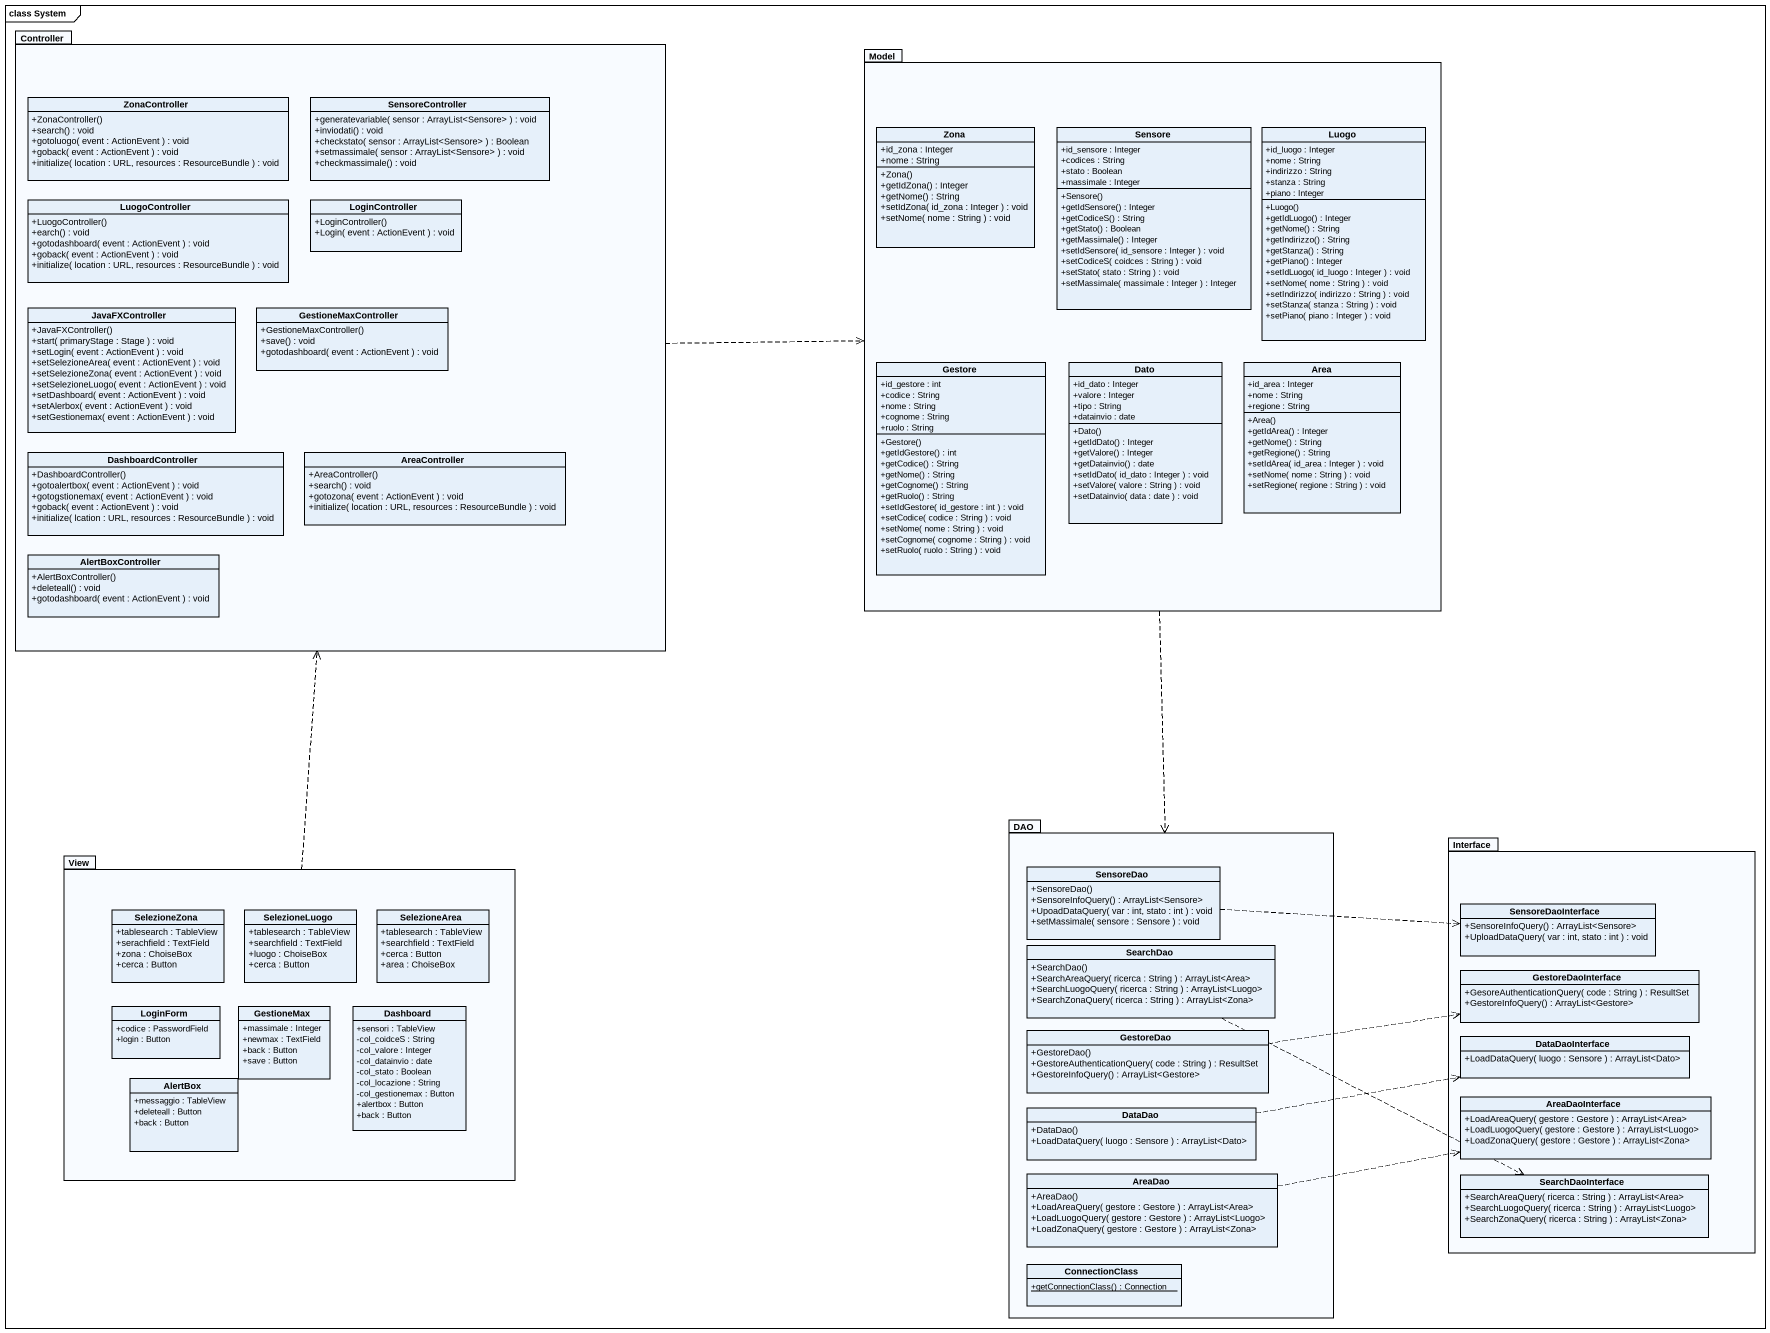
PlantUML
@startuml
mainframe class System
hide circle
hide empty members
skinparam classAttributeIconSize 0
package Controller {
  class ZonaController {
    +ZonaController()
    +search() : void
    +gotoluogo( event : ActionEvent ) : void
    +goback( event : ActionEvent ) : void
    +initialize( location : URL, resources : ResourceBundle ) : void
  }
  class SensoreController {
    +generatevariable( sensor : ArrayList<Sensore> ) : void
    +inviodati() : void
    +checkstato( sensor : ArrayList<Sensore> ) : Boolean
    +setmassimale( sensor : ArrayList<Sensore> ) : void
    +checkmassimale() : void
  }
  class LuogoController {
    +LuogoController()
    +earch() : void
    +gotodashboard( event : ActionEvent ) : void
    +goback( event : ActionEvent ) : void
    +initialize( location : URL, resources : ResourceBundle ) : void
  }
  class LoginController {
    +LoginController()
    +Login( event : ActionEvent ) : void
  }
  class JavaFXController {
    +JavaFXController()
    +start( primaryStage : Stage ) : void
    +setLogin( event : ActionEvent ) : void
    +setSelezioneArea( event : ActionEvent ) : void
    +setSelezioneZona( event : ActionEvent ) : void
    +setSelezioneLuogo( event : ActionEvent ) : void
    +setDashboard( event : ActionEvent ) : void
    +setAlerbox( event : ActionEvent ) : void
    +setGestionemax( event : ActionEvent ) : void
  }
  class GestioneMaxController {
    +GestioneMaxController()
    +save() : void
    +gotodashboard( event : ActionEvent ) : void
  }
  class DashboardController {
    +DashboardController()
    +gotoalertbox( event : ActionEvent ) : void
    +gotogstionemax( event : ActionEvent ) : void
    +goback( event : ActionEvent ) : void
    +initialize( lcation : URL, resources : ResourceBundle ) : void
  }
  class AreaController {
    +AreaController()
    +search() : void
    +gotozona( event : ActionEvent ) : void
    +initialize( location : URL, resources : ResourceBundle ) : void
  }
  class AlertBoxController {
    +AlertBoxController()
    +deleteall() : void
    +gotodashboard( event : ActionEvent ) : void
  }
}
package Model {
  class Zona {
    +id_zona : Integer
    +nome : String
    +Zona()
    +getIdZona() : Integer
    +getNome() : String
    +setIdZona( id_zona : Integer ) : void
    +setNome( nome : String ) : void
  }
  class Sensore {
    +id_sensore : Integer
    +codices : String
    +stato : Boolean
    +massimale : Integer
    +Sensore()
    +getIdSensore() : Integer
    +getCodiceS() : String
    +getStato() : Boolean
    +getMassimale() : Integer
    +setIdSensore( id_sensore : Integer ) : void
    +setCodiceS( coidces : String ) : void
    +setStato( stato : String ) : void
    +setMassimale( massimale : Integer ) : Integer
  }
  class Luogo {
    +id_luogo : Integer
    +nome : String
    +indirizzo : String
    +stanza : String
    +piano : Integer
    +Luogo()
    +getIdLuogo() : Integer
    +getNome() : String
    +getIndirizzo() : String
    +getStanza() : String
    +getPiano() : Integer
    +setIdLuogo( id_luogo : Integer ) : void
    +setNome( nome : String ) : void
    +setIndirizzo( indirizzo : String ) : void
    +setStanza( stanza : String ) : void
    +setPiano( piano : Integer ) : void
  }
  class Gestore {
    +id_gestore : int
    +codice : String
    +nome : String
    +cognome : String
    +ruolo : String
    +Gestore()
    +getIdGestore() : int
    +getCodice() : String
    +getNome() : String
    +getCognome() : String
    +getRuolo() : String
    +setIdGestore( id_gestore : int ) : void
    +setCodice( codice : String ) : void
    +setNome( nome : String ) : void
    +setCognome( cognome : String ) : void
    +setRuolo( ruolo : String ) : void
  }
  class Dato {
    +id_dato : Integer
    +valore : Integer
    +tipo : String
    +datainvio : date
    +Dato()
    +getIdDato() : Integer
    +getValore() : Integer
    +getDatainvio() : date
    +setIdDato( id_dato : Integer ) : void
    +setValore( valore : String ) : void
    +setDatainvio( data : date ) : void
  }
  class Area {
    +id_area : Integer
    +nome : String
    +regione : String
    +Area()
    +getIdArea() : Integer
    +getNome() : String
    +getRegione() : String
    +setIdArea( id_area : Integer ) : void
    +setNome( nome : String ) : void
    +setRegione( regione : String ) : void
  }
}
package DAO {
  class SensoreDao {
    +SensoreDao()
    +SensoreInfoQuery() : ArrayList<Sensore>
    +UpoadDataQuery( var : int, stato : int ) : void
    +setMassimale( sensore : Sensore ) : void
  }
  class SearchDao {
    +SearchDao()
    +SearchAreaQuery( ricerca : String ) : ArrayList<Area>
    +SearchLuogoQuery( ricerca : String ) : ArrayList<Luogo>
    +SearchZonaQuery( ricerca : String ) : ArrayList<Zona>
  }
  class GestoreDao {
    +GestoreDao()
    +GestoreAuthenticationQuery( code : String ) : ResultSet
    +GestoreInfoQuery() : ArrayList<Gestore>
  }
  class DataDao {
    +DataDao()
    +LoadDataQuery( luogo : Sensore ) : ArrayList<Dato>
  }
  class AreaDao {
    +AreaDao()
    +LoadAreaQuery( gestore : Gestore ) : ArrayList<Area>
    +LoadLuogoQuery( gestore : Gestore ) : ArrayList<Luogo>
    +LoadZonaQuery( gestore : Gestore ) : ArrayList<Zona>
  }
  class ConnectionClass {
    {static} +getConnectionClass() : Connection
  }
}
package View {
  class SelezioneZona {
    +tablesearch : TableView
    +serachfield : TextField
    +zona : ChoiseBox
    +cerca : Button
  }
  class SelezioneLuogo {
    +tablesearch : TableView
    +searchfield : TextField
    +luogo : ChoiseBox
    +cerca : Button
  }
  class SelezioneArea {
    +tablesearch : TableView
    +searchfield : TextField
    +cerca : Button
    +area : ChoiseBox
  }
  class LoginForm {
    +codice : PasswordField
    +login : Button
  }
  class GestioneMax {
    +massimale : Integer
    +newmax : TextField
    +back : Button
    +save : Button
  }
  class Dashboard {
    +sensori : TableView
    -col_coidceS : String
    -col_valore : Integer
    -col_datainvio : date
    -col_stato : Boolean
    -col_locazione : String
    -col_gestionemax : Button
    +alertbox : Button
    +back : Button
  }
  class AlertBox {
    +messaggio : TableView
    +deleteall : Button
    +back : Button
  }
}
package "Interface" as Interface_ {
  class SensoreDaoInterface {
    +SensoreInfoQuery() : ArrayList<Sensore>
    +UploadDataQuery( var : int, stato : int ) : void
  }
  class GestoreDaoInterface {
    +GesoreAuthenticationQuery( code : String ) : ResultSet
    +GestoreInfoQuery() : ArrayList<Gestore>
  }
  class DataDaoInterface {
    +LoadDataQuery( luogo : Sensore ) : ArrayList<Dato>
  }
  class AreaDaoInterface {
    +LoadAreaQuery( gestore : Gestore ) : ArrayList<Area>
    +LoadLuogoQuery( gestore : Gestore ) : ArrayList<Luogo>
    +LoadZonaQuery( gestore : Gestore ) : ArrayList<Zona>
  }
  class SearchDaoInterface {
    +SearchAreaQuery( ricerca : String ) : ArrayList<Area>
    +SearchLuogoQuery( ricerca : String ) : ArrayList<Luogo>
    +SearchZonaQuery( ricerca : String ) : ArrayList<Zona>
  }
}
Controller .right.> Model
Model ..> DAO
View .up.> Controller
SensoreDao .right.> SensoreDaoInterface
SearchDao .right.> SearchDaoInterface
GestoreDao .right.> GestoreDaoInterface
DataDao .right.> DataDaoInterface
AreaDao .right.> AreaDaoInterface
@enduml
